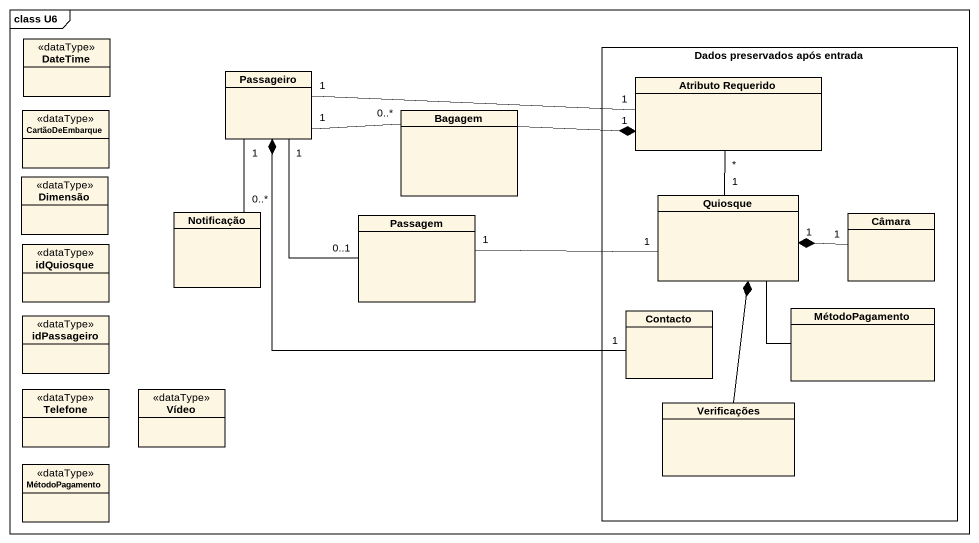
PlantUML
@startuml
mainframe class U6
hide circle
hide empty members
class DateTime <<dataType>>
rectangle "Dados preservados após entrada" as Dados_preservados_após {
  class "Atributo Requerido" as Atributo_Requerido
  class Quiosque
  class Câmara
  class MétodoPagamento
  class Contacto
  class Verificações
}
class Passageiro
class CartãoDeEmbarque <<dataType>>
class Bagagem
class Dimensão <<dataType>>
class Notificação
class Passagem
class idQuiosque <<dataType>>
class idPassageiro <<dataType>>
class Telefone <<dataType>>
class Vídeo <<dataType>>
class "MétodoPagamento" as MétodoPagamento_2 <<dataType>>
Passageiro "1" -right- "1" Atributo_Requerido
Passageiro "1" -right- "0..*" Bagagem
Passageiro "1" -- "0..1" Passagem
Atributo_Requerido "*" -- "1" Quiosque
Bagagem -right-* "1" Atributo_Requerido
Notificação "0..*" -up- "1" Passageiro
Passagem "1" -right- "1" Quiosque
Câmara "1" -left-* "1" Quiosque
MétodoPagamento -up- Quiosque
Contacto "1" -left-* Passageiro
Verificações -up-* Quiosque
@enduml
